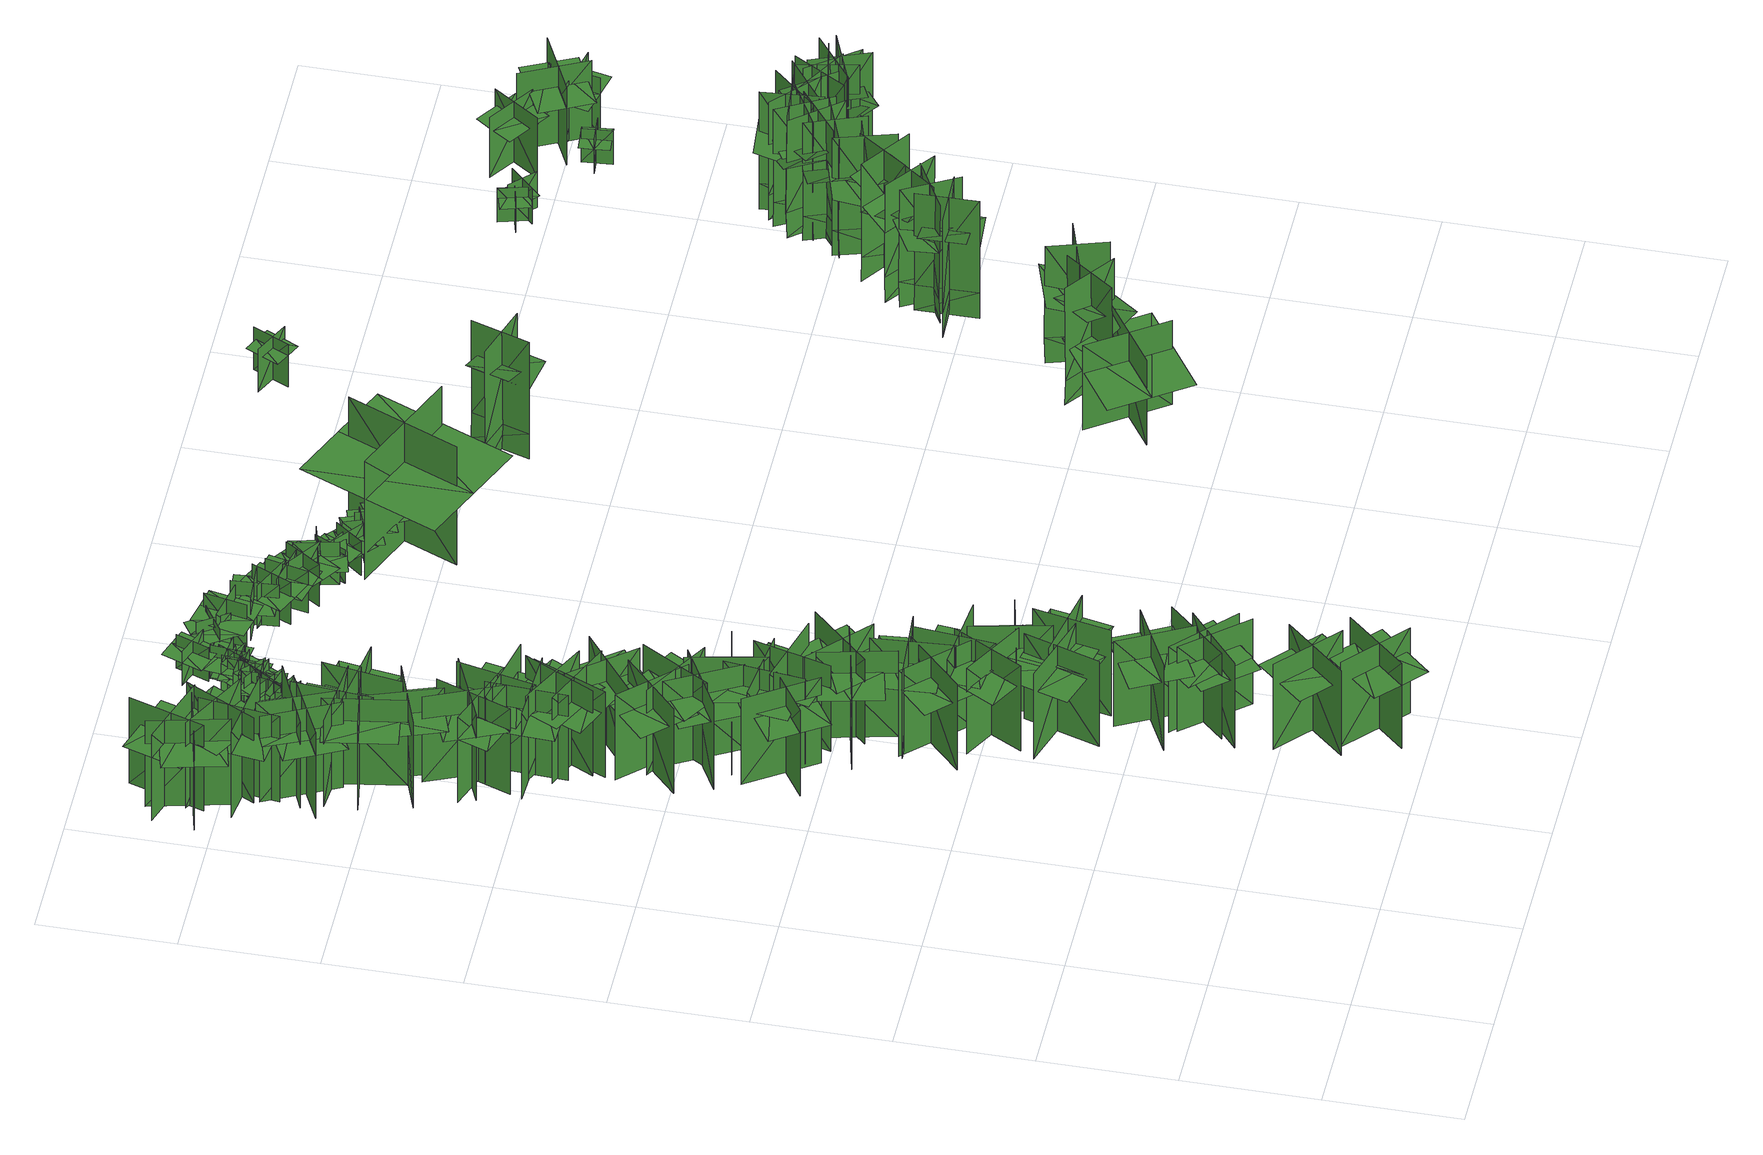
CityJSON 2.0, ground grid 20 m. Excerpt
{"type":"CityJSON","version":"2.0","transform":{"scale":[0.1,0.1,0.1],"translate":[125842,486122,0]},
"CityObjects":{
"tree1":{"type":"SolitaryVegetationObject","geometry":[{"type":"MultiSurface","lod":"1","boundaries":[[[0,1,2]],[[0,2,3]],[[4,5,6]],[[4,6,7]],[[8,9,10]],[[8,10,11]],[[8,12,13]],[[8,13,9]]]}]},
"tree2":{"type":"SolitaryVegetationObject","geometry":[{"type":"MultiSurface","lod":"1","boundaries":[[[14,15,16]],[[14,16,17]],[[18,19,20]],[[18,20,21]],[[22,23,24]],[[22,24,25]],[[22,26,27]],[[22,27,23]]]}]},
"tree3":{"type":"SolitaryVegetationObject","geometry":[{"type":"MultiSurface","lod":"1","boundaries":[[[28,29,30]],[[28,30,31]],[[32,33,34]],[[32,34,35]],[[36,37,38]],[[36,38,39]],[[36,40,41]],[[36,41,37]]]}]},
"tree4":{"type":"SolitaryVegetationObject","geometry":[{"type":"MultiSurface","lod":"1","boundaries":[[[42,43,44]],[[42,44,45]],[[46,47,48]],[[46,48,49]],[[50,51,52]],[[50,52,53]],[[50,54,55]],[[50,55,51]]]}]},
"tree5":{"type":"SolitaryVegetationObject","geometry":[{"type":"MultiSurface","lod":"1","boundaries":[[[56,57,58]],[[56,58,59]],[[60,61,62]],[[60,62,63]],[[64,65,66]],[[64,66,67]],[[64,68,69]],[[64,69,65]]]}]},
"tree6":{"type":"SolitaryVegetationObject","geometry":[{"type":"MultiSurface","lod":"1","boundaries":[[[70,71,72]],[[70,72,73]],[[74,75,76]],[[74,76,77]],[[78,79,80]],[[78,80,81]],[[78,82,83]],[[78,83,79]]]}]},
"tree7":{"type":"SolitaryVegetationObject","geometry":[{"type":"MultiSurface","lod":"1","boundaries":[[[84,85,86]],[[84,86,87]],[[88,89,90]],[[88,90,91]],[[92,93,94]],[[92,94,95]],[[92,96,97]],[[92,97,93]]]}]},
"tree8":{"type":"SolitaryVegetationObject","geometry":[{"type":"MultiSurface","lod":"1","boundaries":[[[98,99,100]],[[98,100,101]],[[102,103,104]],[[102,104,105]],[[106,107,108]],[[106,108,109]],[[106,110,111]],[[106,111,107]]]}]},
"tree9":{"type":"SolitaryVegetationObject","geometry":[{"type":"MultiSurface","lod":"1","boundaries":[[[112,113,114]],[[112,114,115]],[[116,117,118]],[[116,118,119]],[[120,121,122]],[[120,122,123]],[[120,124,125]],[[120,125,121]]]}]},
"tree10":{"type":"SolitaryVegetationObject","geometry":[{"type":"MultiSurface","lod":"1","boundaries":[[[126,127,128]],[[126,128,129]],[[130,131,132]],[[130,132,133]],[[134,135,136]],[[134,136,137]],[[134,138,139]],[[134,139,135]]]}]},
"tree11":{"type":"SolitaryVegetationObject","geometry":[{"type":"MultiSurface","lod":"1","boundaries":[[[140,141,142]],[[140,142,143]],[[144,145,146]],[[144,146,147]],[[148,149,150]],[[148,150,151]],[[148,152,153]],[[148,153,149]]]}]},
"tree12":{"type":"SolitaryVegetationObject","geometry":[{"type":"MultiSurface","lod":"1","boundaries":[[[154,155,156]],[[154,156,157]],[[158,159,160]],[[158,160,161]],[[162,163,164]],[[162,164,165]],[[162,166,167]],[[162,167,163]]]}]},
"tree13":{"type":"SolitaryVegetationObject","geometry":[{"type":"MultiSurface","lod":"1","boundaries":[[[168,169,170]],[[168,170,171]],[[172,173,174]],[[172,174,175]],[[176,177,178]],[[176,178,179]],[[176,180,181]],[[176,181,177]]]}]},
"tree14":{"type":"SolitaryVegetationObject","geometry":[{"type":"MultiSurface","lod":"1","boundaries":[[[182,183,184]],[[182,184,185]],[[186,187,188]],[[186,188,189]],[[190,191,192]],[[190,192,193]],[[190,194,195]],[[190,195,191]]]}]},
"tree15":{"type":"SolitaryVegetationObject","geometry":[{"type":"MultiSurface","lod":"1","boundaries":[[[196,197,198]],[[196,198,199]],[[200,201,202]],[[200,202,203]],[[204,205,206]],[[204,206,207]],[[204,208,209]],[[204,209,205]]]}]},
"tree16":{"type":"SolitaryVegetationObject","geometry":[{"type":"MultiSurface","lod":"1","boundaries":[[[210,211,212]],[[210,212,213]],[[214,215,216]],[[214,216,217]],[[218,219,220]],[[218,220,221]],[[218,222,223]],[[218,223,219]]]}]},
"tree17":{"type":"SolitaryVegetationObject","geometry":[{"type":"MultiSurface","lod":"1","boundaries":[[[224,225,226]],[[224,226,227]],[[228,229,230]],[[228,230,231]],[[232,233,234]],[[232,234,235]],[[232,236,237]],[[232,237,233]]]}]},
"tree18":{"type":"SolitaryVegetationObject","geometry":[{"type":"MultiSurface","lod":"1","boundaries":[[[238,239,240]],[[238,240,241]],[[242,243,244]],[[242,244,245]],[[246,247,248]],[[246,248,249]],[[246,250,251]],[[246,251,247]]]}]},
"tree19":{"type":"SolitaryVegetationObject","geometry":[{"type":"MultiSurface","lod":"1","boundaries":[[[252,253,254]],[[252,254,255]],[[256,257,258]],[[256,258,259]],[[260,261,262]],[[260,262,263]],[[260,264,265]],[[260,265,261]]]}]},
"tree20":{"type":"SolitaryVegetationObject","geometry":[{"type":"MultiSurface","lod":"1","boundaries":[[[266,267,268]],[[266,268,269]],[[270,271,272]],[[270,272,273]],[[274,275,276]],[[274,276,277]],[[274,278,279]],[[274,279,275]]]}]},
"tree21":{"type":"SolitaryVegetationObject","geometry":[{"type":"MultiSurface","lod":"1","boundaries":[[[280,281,282]],[[280,282,283]],[[284,285,286]],[[284,286,287]],[[288,289,290]],[[288,290,291]],[[288,292,293]],[[288,293,289]]]}]},
"tree22":{"type":"SolitaryVegetationObject","geometry":[{"type":"MultiSurface","lod":"1","boundaries":[[[294,295,296]],[[294,296,297]],[[298,299,300]],[[298,300,301]],[[302,303,304]],[[302,304,305]],[[302,306,307]],[[302,307,303]]]}]},
"tree23":{"type":"SolitaryVegetationObject","geometry":[{"type":"MultiSurface","lod":"1","boundaries":[[[308,309,310]],[[308,310,311]],[[312,313,314]],[[312,314,315]],[[316,317,318]],[[316,318,319]],[[316,320,321]],[[316,321,317]]]}]},
"tree24":{"type":"SolitaryVegetationObject","geometry":[{"type":"MultiSurface","lod":"1","boundaries":[[[322,323,324]],[[322,324,325]],[[326,327,328]],[[326,328,329]],[[330,331,332]],[[330,332,333]],[[330,334,335]],[[330,335,331]]]}]},
"tree25":{"type":"SolitaryVegetationObject","geometry":[{"type":"MultiSurface","lod":"1","boundaries":[[[336,337,338]],[[336,338,339]],[[340,341,342]],[[340,342,343]],[[344,345,346]],[[344,346,347]],[[344,348,349]],[[344,349,345]]]}]},
"tree26":{"type":"SolitaryVegetationObject","geometry":[{"type":"MultiSurface","lod":"1","boundaries":[[[350,351,352]],[[350,352,353]],[[354,355,356]],[[354,356,357]],[[358,359,360]],[[358,360,361]],[[358,362,363]],[[358,363,359]]]}]},
"tree27":{"type":"SolitaryVegetationObject","geometry":[{"type":"MultiSurface","lod":"1","boundaries":[[[364,365,366]],[[364,366,367]],[[368,369,370]],[[368,370,371]],[[372,373,374]],[[372,374,375]],[[372,376,377]],[[372,377,373]]]}]},
"tree28":{"type":"SolitaryVegetationObject","geometry":[{"type":"MultiSurface","lod":"1","boundaries":[[[378,379,380]],[[378,380,381]],[[382,383,384]],[[382,384,385]],[[386,387,388]],[[386,388,389]],[[386,390,391]],[[386,391,387]]]}]},
"tree29":{"type":"SolitaryVegetationObject","geometry":[{"type":"MultiSurface","lod":"1","boundaries":[[[392,393,394]],[[392,394,395]],[[396,397,398]],[[396,398,399]],[[400,401,402]],[[400,402,403]],[[400,404,405]],[[400,405,401]]]}]},
"tree30":{"type":"SolitaryVegetationObject","geometry":[{"type":"MultiSurface","lod":"1","boundaries":[[[406,407,408]],[[406,408,409]],[[410,411,412]],[[410,412,413]],[[414,415,416]],[[414,416,417]],[[414,418,419]],[[414,419,415]]]}]},
"tree31":{"type":"SolitaryVegetationObject","geometry":[{"type":"MultiSurface","lod":"1","boundaries":[[[420,421,422]],[[420,422,423]],[[424,425,426]],[[424,426,427]],[[428,429,430]],[[428,430,431]],[[428,432,433]],[[428,433,429]]]}]},
"tree32":{"type":"SolitaryVegetationObject","geometry":[{"type":"MultiSurface","lod":"1","boundaries":[[[434,435,436]],[[434,436,437]],[[438,439,440]],[[438,440,441]],[[442,443,444]],[[442,444,445]],[[442,446,447]],[[442,447,443]]]}]},
"tree33":{"type":"SolitaryVegetationObject","geometry":[{"type":"MultiSurface","lod":"1","boundaries":[[[448,449,450]],[[448,450,451]],[[452,453,454]],[[452,454,455]],[[456,457,458]],[[456,458,459]],[[456,460,461]],[[456,461,457]]]}]},
"tree34":{"type":"SolitaryVegetationObject","geometry":[{"type":"MultiSurface","lod":"1","boundaries":[[[462,463,464]],[[462,464,465]],[[466,467,468]],[[466,468,469]],[[470,471,472]],[[470,472,473]],[[470,474,475]],[[470,475,471]]]}]},
"tree35":{"type":"SolitaryVegetationObject","geometry":[{"type":"MultiSurface","lod":"1","boundaries":[[[476,477,478]],[[476,478,479]],[[480,481,482]],[[480,482,483]],[[484,485,486]],[[484,486,487]],[[484,488,489]],[[484,489,485]]]}]},
"tree36":{"type":"SolitaryVegetationObject","geometry":[{"type":"MultiSurface","lod":"1","boundaries":[[[490,491,492]],[[490,492,493]],[[494,495,496]],[[494,496,497]],[[498,499,500]],[[498,500,501]],[[498,502,503]],[[498,503,499]]]}]},
"tree37":{"type":"SolitaryVegetationObject","geometry":[{"type":"MultiSurface","lod":"1","boundaries":[[[504,505,506]],[[504,506,507]],[[508,509,510]],[[508,510,511]],[[512,513,514]],[[512,514,515]],[[512,516,517]],[[512,517,513]]]}]},
"tree38":{"type":"SolitaryVegetationObject","geometry":[{"type":"MultiSurface","lod":"1","boundaries":[[[518,519,520]],[[518,520,521]],[[522,523,524]],[[522,524,525]],[[526,527,528]],[[526,528,529]],[[526,530,531]],[[526,531,527]]]}]},
"tree39":{"type":"SolitaryVegetationObject","geometry":[{"type":"MultiSurface","lod":"1","boundaries":[[[532,533,534]],[[532,534,535]],[[536,537,538]],[[536,538,539]],[[540,541,542]],[[540,542,543]],[[540,543,544]],[[540,544,545]]]}]},
"tree40":{"type":"SolitaryVegetationObject","geometry":[{"type":"MultiSurface","lod":"1","boundaries":[[[546,547,548]],[[546,548,549]],[[550,551,552]],[[550,552,553]],[[554,555,556]],[[554,556,557]],[[554,557,558]],[[554,558,559]]]}]},
"tree41":{"type":"SolitaryVegetationObject","geometry":[{"type":"MultiSurface","lod":"1","boundaries":[[[560,561,562]],[[560,562,563]],[[564,565,566]],[[564,566,567]],[[568,569,570]],[[568,570,571]],[[568,571,572]],[[568,572,573]]]}]},
"tree42":{"type":"SolitaryVegetationObject","geometry":[{"type":"MultiSurface","lod":"1","boundaries":[[[574,575,576]],[[574,576,577]],[[578,579,580]],[[578,580,581]],[[582,583,584]],[[582,584,585]],[[582,585,586]],[[582,586,587]]]}]},
"tree43":{"type":"SolitaryVegetationObject","geometry":[{"type":"MultiSurface","lod":"1","boundaries":[[[588,589,590]],[[588,590,591]],[[592,593,594]],[[592,594,595]],[[596,597,598]],[[596,598,599]],[[596,599,600]],[[596,600,601]]]}]},
"tree44":{"type":"SolitaryVegetationObject","geometry":[{"type":"MultiSurface","lod":"1","boundaries":[[[602,603,604]],[[602,604,605]],[[606,607,608]],[[606,608,609]],[[610,611,612]],[[610,612,613]],[[610,613,614]],[[610,614,615]]]}]},
"tree45":{"type":"SolitaryVegetationObject","geometry":[{"type":"MultiSurface","lod":"1","boundaries":[[[616,617,618]],[[616,618,619]],[[620,621,622]],[[620,622,623]],[[624,625,626]],[[624,626,627]],[[624,627,628]],[[624,628,629]]]}]},
"tree46":{"type":"SolitaryVegetationObject","geometry":[{"type":"MultiSurface","lod":"1","boundaries":[[[630,631,632]],[[630,632,633]],[[634,635,636]],[[634,636,637]],[[638,639,640]],[[638,640,641]],[[638,641,642]],[[638,642,643]]]}]},
"tree47":{"type":"SolitaryVegetationObject","geometry":[{"type":"MultiSurface","lod":"1","boundaries":[[[644,645,646]],[[644,646,647]],[[648,649,650]],[[648,650,651]],[[652,653,654]],[[652,654,655]],[[652,655,656]],[[652,656,657]]]}]},
"tree48":{"type":"SolitaryVegetationObject","geometry":[{"type":"MultiSurface","lod":"1","boundaries":[[[658,659,660]],[[658,660,661]],[[662,663,664]],[[662,664,665]],[[666,667,668]],[[666,668,669]],[[666,669,670]],[[666,670,671]]]}]},
"tree49":{"type":"SolitaryVegetationObject","geometry":[{"type":"MultiSurface","lod":"1","boundaries":[[[672,673,674]],[[672,674,675]],[[676,677,678]],[[676,678,679]],[[680,681,682]],[[680,682,683]],[[680,683,684]],[[680,684,685]]]}]},
"tree50":{"type":"SolitaryVegetationObject","geometry":[{"type":"MultiSurface","lod":"1","boundaries":[[[686,687,688]],[[686,688,689]],[[690,691,692]],[[690,692,693]],[[694,695,696]],[[694,696,697]],[[694,697,698]],[[694,698,699]]]}]},
"tree51":{"type":"SolitaryVegetationObject","geometry":[{"type":"MultiSurface","lod":"1","boundaries":[[[700,701,702]],[[700,702,703]],[[704,705,706]],[[704,706,707]],[[708,709,710]],[[708,710,711]],[[708,711,712]],[[708,712,713]]]}]},
"tree52":{"type":"SolitaryVegetationObject","geometry":[{"type":"MultiSurface","lod":"1","boundaries":[[[714,715,716]],[[714,716,717]],[[718,719,720]],[[718,720,721]],[[722,723,724]],[[722,724,725]],[[722,725,726]],[[722,726,727]]]}]},
"tree53":{"type":"SolitaryVegetationObject","geometry":[{"type":"MultiSurface","lod":"1","boundaries":[[[728,729,730]],[[728,730,731]],[[732,733,734]],[[732,734,735]],[[736,737,738]],[[736,738,739]],[[736,739,740]],[[736,740,741]]]}]},
"tree54":{"type":"SolitaryVegetationObject","geometry":[{"type":"MultiSurface","lod":"1","boundaries":[[[742,743,744]],[[742,744,745]],[[746,747,748]],[[746,748,749]],[[750,751,752]],[[750,752,753]],[[750,753,754]],[[750,754,755]]]}]},
"tree55":{"type":"SolitaryVegetationObject","geometry":[{"type":"MultiSurface","lod":"1","boundaries":[[[756,757,758]],[[756,758,759]],[[760,761,762]],[[760,762,763]],[[764,765,766]],[[764,766,767]],[[764,767,768]],[[764,768,769]]]}]},
"tree56":{"type":"SolitaryVegetationObject","geometry":[{"type":"MultiSurface","lod":"1","boundaries":[[[770,771,772]],[[770,772,773]],[[774,775,776]],[[774,776,777]],[[778,779,780]],[[778,780,781]],[[778,781,782]],[[778,782,783]]]}]},
"tree57":{"type":"SolitaryVegetationObject","geometry":[{"type":"MultiSurface","lod":"1","boundaries":[[[784,785,786]],[[784,786,787]],[[788,789,790]],[[788,790,791]],[[792,793,794]],[[792,794,795]],[[792,795,796]],[[792,796,797]]]}]},
"tree58":{"type":"SolitaryVegetationObject","geometry":[{"type":"MultiSurface","lod":"1","boundaries":[[[798,799,800]],[[798,800,801]],[[802,803,804]],[[802,804,805]],[[806,807,808]],[[806,808,809]],[[806,809,810]],[[806,810,811]]]}]},
"tree59":{"type":"SolitaryVegetationObject","geometry":[{"type":"MultiSurface","lod":"1","boundaries":[[[812,813,814]],[[812,814,815]],[[816,817,818]],[[816,818,819]],[[820,821,822]],[[820,822,823]],[[820,823,824]],[[820,824,825]]]}]},
"tree60":{"type":"SolitaryVegetationObject","geometry":[{"type":"MultiSurface","lod":"1","boundaries":[[[826,827,828]],[[826,828,829]],[[830,831,832]],[[830,832,833]],[[834,835,836]],[[834,836,837]],[[834,837,838]],[[834,838,839]]]}]},
"tree61":{"type":"SolitaryVegetationObject","geometry":[{"type":"MultiSurface","lod":"1","boundaries":[[[840,841,842]],[[840,842,843]],[[844,845,846]],[[844,846,847]],[[848,849,850]],[[848,850,851]],[[848,851,852]],[[848,852,853]]]}]},
"tree62":{"type":"SolitaryVegetationObject","geometry":[{"type":"MultiSurface","lod":"1","boundaries":[[[854,855,856]],[[854,856,857]],[[858,859,860]],[[858,860,861]],[[862,863,864]],[[862,864,865]],[[862,865,866]],[[862,866,867]]]}]},
"tree63":{"type":"SolitaryVegetationObject","geometry":[{"type":"MultiSurface","lod":"1","boundaries":[[[868,869,870]],[[868,870,871]],[[872,873,874]],[[872,874,875]],[[876,877,878]],[[876,878,879]],[[876,879,880]],[[876,880,881]]]}]},
"tree64":{"type":"SolitaryVegetationObject","geometry":[{"type":"MultiSurface","lod":"1","boundaries":[[[882,883,884]],[[882,884,885]],[[886,887,888]],[[886,888,889]],[[890,891,892]],[[890,892,893]],[[890,893,894]],[[890,894,895]]]}]},
"tree65":{"type":"SolitaryVegetationObject","geometry":[{"type":"MultiSurface","lod":"1","boundaries":[[[896,897,898]],[[896,898,899]],[[900,901,902]],[[900,902,903]],[[904,905,906]],[[904,906,907]],[[904,907,908]],[[904,908,909]]]}]},
"tree66":{"type":"SolitaryVegetationObject","geometry":[{"type":"MultiSurface","lod":"1","boundaries":[[[910,911,912]],[[910,912,913]],[[914,915,916]],[[914,916,917]],[[918,919,920]],[[918,920,921]],[[918,921,922]],[[918,922,923]]]}]},
"tree67":{"type":"SolitaryVegetationObject","geometry":[{"type":"MultiSurface","lod":"1","boundaries":[[[924,925,926]],[[924,926,927]],[[928,929,930]],[[928,930,931]],[[932,933,934]],[[932,934,935]],[[932,935,936]],[[932,936,937]]]}]},
"tree68":{"type":"SolitaryVegetationObject","geometry":[{"type":"MultiSurface","lod":"1","boundaries":[[[938,939,940]],[[938,940,941]],[[942,943,944]],[[942,944,945]],[[946,947,948]],[[946,948,949]],[[946,949,950]],[[946,950,951]]]}]},
"tree69":{"type":"SolitaryVegetationObject","geometry":[{"type":"MultiSurface","lod":"1","boundaries":[[[952,953,954]],[[952,954,955]],[[956,957,958]],[[956,958,959]],[[960,961,962]],[[960,962,963]],[[960,963,964]],[[960,964,965]]]}]},
"tree70":{"type":"SolitaryVegetationObject","geometry":[{"type":"MultiSurface","lod":"1","boundaries":[[[966,967,968]],[[966,968,969]],[[970,971,972]],[[970,972,973]],[[974,975,976]],[[974,976,977]],[[974,977,978]],[[974,978,979]]]}]},
"tree71":{"type":"SolitaryVegetationObject","geometry":[{"type":"MultiSurface","lod":"1","boundaries":[[[980,981,982]],[[980,982,983]],[[984,985,986]],[[984,986,987]],[[988,989,985]],[[988,985,984]],[[990,991,981]],[[990,981,980]],[[992,993,994]],[[992,994,995]],[[996,997,998]],[[996,998,999]]]}]},
"tree72":{"type":"SolitaryVegetationObject","geometry":[{"type":"MultiSurface","lod":"1","boundaries":[[[1000,1001,1002]],[[1000,1002,1003]],[[1004,1005,1006]],[[1004,1006,1007]],[[1008,1009,1005]],[[1008,1005,1004]],[[1010,1011,1001]],[[1010,1001,1000]],[[1012,1013,1014]],[[1012,1014,1015]],[[1016,1017,1018]],[[1016,1018,1019]]]}]},
"tree73":{"type":"SolitaryVegetationObject","geometry":[{"type":"MultiSurface","lod":"1","boundaries":[[[1020,1021,1022]],[[1020,1022,1023]],[[1024,1025,1026]],[[1024,1026,1027]],[[1028,1029,1025]],[[1028,1025,1024]],[[1030,1031,1021]],[[1030,1021,1020]],[[1032,1033,1034]],[[1032,1034,1035]],[[1036,1037,1038]],[[1036,1038,1039]]]}]},
"tree74":{"type":"SolitaryVegetationObject","geometry":[{"type":"MultiSurface","lod":"1","boundaries":[[[1040,1041,1042]],[[1040,1042,1043]],[[1044,1045,1046]],[[1044,1046,1047]],[[1048,1049,1050]],[[1048,1050,1051]],[[1048,1052,1053]],[[1048,1053,1049]]]}]},
"tree75":{"type":"SolitaryVegetationObject","geometry":[{"type":"MultiSurface","lod":"1","boundaries":[[[1054,1055,1056]],[[1054,1056,1057]],[[1058,1059,1060]],[[1058,1060,1061]],[[1062,1063,1059]],[[1062,1059,1058]],[[1064,1065,1055]],[[1064,1055,1054]],[[1066,1067,1068]],[[1066,1068,1069]],[[1070,1071,1072]],[[1070,1072,1073]]]}]},
"tree76":{"type":"SolitaryVegetationObject","geometry":[{"type":"MultiSurface","lod":"1","boundaries":[[[1074,1075,1076]],[[1074,1076,1077]],[[1078,1079,1080]],[[1078,1080,1081]],[[1082,1083,1079]],[[1082,1079,1078]],[[1084,1085,1075]],[[1084,1075,1074]],[[1086,1087,1088]],[[1086,1088,1089]],[[1090,1091,1092]],[[1090,1092,1093]]]}]},
"tree77":{"type":"SolitaryVegetationObject","geometry":[{"type":"MultiSurface","lod":"1","boundaries":[[[1094,1095,1096]],[[1094,1096,1097]],[[1098,1099,1100]],[[1098,1100,1101]],[[1102,1103,1099]],[[1102,1099,1098]],[[1104,1105,1095]],[[1104,1095,1094]],[[1106,1107,1108]],[[1106,1108,1109]],[[1110,1111,1112]],[[1110,1112,1113]]]}]},
"tree78":{"type":"SolitaryVegetationObject","geometry":[{"type":"MultiSurface","lod":"1","boundaries":[[[1114,1115,1116]],[[1114,1116,1117]],[[1118,1119,1120]],[[1118,1120,1121]],[[1122,1123,1119]],[[1122,1119,1118]],[[1124,1125,1115]],[[1124,1115,1114]],[[1126,1127,1128]],[[1126,1128,1129]],[[1130,1131,1132]],[[1130,1132,1133]]]}]},
"tree79":{"type":"SolitaryVegetationObject","geometry":[{"type":"MultiSurface","lod":"1","boundaries":[[[1134,1135,1136]],[[1134,1136,1137]],[[1138,1139,1140]],[[1138,1140,1141]],[[1142,1143,1139]],[[1142,1139,1138]],[[1144,1145,1135]],[[1144,1135,1134]],[[1146,1147,1148]],[[1146,1148,1149]],[[1150,1151,1152]],[[1150,1152,1153]]]}]},
"tree80":{"type":"SolitaryVegetationObject","geometry":[{"type":"MultiSurface","lod":"1","boundaries":[[[1154,1155,1156]],[[1154,1156,1157]],[[1158,1159,1160]],[[1158,1160,1161]],[[1162,1163,1159]],[[1162,1159,1158]],[[1164,1165,1155]],[[1164,1155,1154]],[[1166,1167,1168]],[[1166,1168,1169]],[[1170,1171,1172]],[[1170,1172,1173]]]}]},
"tree81":{"type":"SolitaryVegetationObject","geometry":[{"type":"MultiSurface","lod":"1","boundaries":[[[1174,1175,1176]],[[1174,1176,1177]],[[1178,1179,1180]],[[1178,1180,1181]],[[1182,1183,1179]],[[1182,1179,1178]],[[1184,1185,1175]],[[1184,1175,1174]],[[1186,1187,1188]],[[1186,1188,1189]],[[1190,1191,1192]],[[1190,1192,1193]]]}]},
"tree82":{"type":"SolitaryVegetationObject","geometry":[{"type":"MultiSurface","lod":"1","boundaries":[[[1194,1195,1196]],[[1194,1196,1197]],[[1198,1199,1200]],[[1198,1200,1201]],[[1202,1203,1199]],[[1202,1199,1198]],[[1204,1205,1195]],[[1204,1195,1194]],[[1206,1207,1208]],[[1206,1208,1209]],[[1210,1211,1212]],[[1210,1212,1213]]]}]},
"tree83":{"type":"SolitaryVegetationObject","geometry":[{"type":"MultiSurface","lod":"1","boundaries":[[[1214,1215,1216]],[[1214,1216,1217]],[[1218,1219,1220]],[[1218,1220,1221]],[[1222,1223,1224]],[[1222,1224,1225]],[[1222,1225,1226]],[[1222,1226,1227]]]}]},
"tree84":{"type":"SolitaryVegetationObject","geometry":[{"type":"MultiSurface","lod":"1","boundaries":[[[1228,1229,1230]],[[1228,1230,1231]],[[1232,1233,1234]],[[1232,1234,1235]],[[1236,1237,1233]],[[1236,1233,1232]],[[1238,1239,1229]],[[1238,1229,1228]],[[1240,1241,1242]],[[1240,1242,1243]],[[1244,1245,1246]],[[1244,1246,1247]]]}]},
"tree85":{"type":"SolitaryVegetationObject","geometry":[{"type":"MultiSurface","lod":"1","boundaries":[[[1248,1249,1250]],[[1248,1250,1251]],[[1252,1253,1254]],[[1252,1254,1255]],[[1256,1257,1258]],[[1256,1258,1259]],[[1256,1259,1260]],[[1256,1260,1261]]]}]},
"tree86":{"type":"SolitaryVegetationObject","geometry":[{"type":"MultiSurface","lod":"1","boundaries":[[[1262,1263,1264]],[[1262,1264,1265]],[[1266,1267,1268]],[[1266,1268,1269]],[[1270,1271,1267]],[[1270,1267,1266]],[[1272,1273,1263]],[[1272,1263,1262]],[[1274,1275,1276]],[[1274,1276,1277]],[[1278,1279,1280]],[[1278,1280,1281]]]}]},
"tree87":{"type":"SolitaryVegetationObject","geometry":[{"type":"MultiSurface","lod":"1","boundaries":[[[1282,1283,1284]],[[1282,1284,1285]],[[1286,1287,1288]],[[1286,1288,1289]],[[1290,1291,1287]],[[1290,1287,1286]],[[1292,1293,1283]],[[1292,1283,1282]],[[1294,1295,1296]],[[1294,1296,1297]],[[1298,1299,1300]],[[1298,1300,1301]]]}]},
"tree88":{"type":"SolitaryVegetationObject","geometry":[{"type":"MultiSurface","lod":"1","boundaries":[[[1302,1303,1304]],[[1302,1304,1305]],[[1306,1307,1308]],[[1306,1308,1309]],[[1310,1311,1307]],[[1310,1307,1306]],[[1312,1313,1303]],[[1312,1303,1302]],[[1314,1315,1316]],[[1314,1316,1317]],[[1318,1319,1320]],[[1318,1320,1321]]]}]},
"tree89":{"type":"SolitaryVegetationObject","geometry":[{"type":"MultiSurface","lod":"1","boundaries":[[[1322,1323,1324]],[[1322,1324,1325]],[[1326,1327,1328]],[[1326,1328,1329]],[[1330,1331,1327]],[[1330,1327,1326]],[[1332,1333,1323]],[[1332,1323,1322]],[[1334,1335,1336]],[[1334,1336,1337]],[[1338,1339,1340]],[[1338,1340,1341]]]}]},
"tree90":{"type":"SolitaryVegetationObject","geometry":[{"type":"MultiSurface","lod":"1","boundaries":[[[1342,1343,1344]],[[1342,1344,1345]],[[1346,1347,1348]],[[1346,1348,1349]],[[1350,1351,1347]],[[1350,1347,1346]],[[1352,1353,1343]],[[1352,1343,1342]],[[1354,1355,1356]],[[1354,1356,1357]],[[1358,1359,1360]],[[1358,1360,1361]]]}]},
"tree91":{"type":"SolitaryVegetationObject","geometry":[{"type":"MultiSurface","lod":"1","boundaries":[[[1362,1363,1364]],[[1362,1364,1365]],[[1366,1367,1368]],[[1366,1368,1369]],[[1370,1371,1367]],[[1370,1367,1366]],[[1372,1373,1363]],[[1372,1363,1362]],[[1374,1375,1376]],[[1374,1376,1377]],[[1378,1379,1380]],[[1378,1380,1381]]]}]},
"tree92":{"type":"SolitaryVegetationObject","geometry":[{"type":"MultiSurface","lod":"1","boundaries":[[[1382,1383,1384]],[[1382,1384,1385]],[[1386,1387,1388]],[[1386,1388,1389]],[[1390,1391,1392]],[[1390,1392,1393]],[[1390,1393,1394]],[[1390,1394,1395]]]}]},
"tree93":{"type":"SolitaryVegetationObject","geometry":[{"type":"MultiSurface","lod":"1","boundaries":[[[1396,1397,1398]],[[1396,1398,1399]],[[1400,1401,1402]],[[1400,1402,1403]],[[1404,1405,1406]],[[1404,1406,1407]],[[1404,1408,1409]],[[1404,1409,1405]]]}]},
"tree94":{"type":"SolitaryVegetationObject","geometry":[{"type":"MultiSurface","lod":"1","boundaries":[[[1410,1411,1412]],[[1410,1412,1413]],[[1414,1415,1416]],[[1414,1416,1417]],[[1418,1419,1420]],[[1418,1420,1421]],[[1418,1422,1423]],[[1418,1423,1419]]]}]},
"tree95":{"type":"SolitaryVegetationObject","geometry":[{"type":"MultiSurface","lod":"1","boundaries":[[[1424,1425,1426]],[[1424,1426,1427]],[[1428,1429,1430]],[[1428,1430,1431]],[[1432,1433,1434]],[[1432,1434,1435]],[[1432,1435,1436]],[[1432,1436,1437]]]}]}
},
"vertices":[
[130,1649,18],[16,1621,18],[16,1621,175],[130,1649,175],[50,1697,18],[78,1582,18],[78,1582,175],[50,1697,175],[121,1646,134],[16,1621,134],[27,1576,134],[132,1601,134],[110,1692,134],[5,1666,134],
[359,889,9],[261,824,9],[261,824,166],[359,889,166],[268,908,9],[333,809,9],[333,809,166],[268,908,166],[351,883,125],[261,824,125],[286,785,125],[377,844,125],[325,923,125],[235,863,125],
[179,1515,18],[73,1463,18],[73,1463,175],[179,1515,175],[91,1545,18],[143,1439,18],[143,1439,175],[91,1545,175],[170,1511,134],[73,1463,134],[94,1421,134],[191,1469,134],[149,1553,134],[53,1505,134],
[257,1238,16],[146,1279,16],[146,1279,173],[257,1238,173],[217,1323,16],[177,1212,16],[177,1212,173],[217,1323,173],[248,1242,132],[146,1279,132],[130,1235,132],[232,1198,132],[264,1286,132],[162,1323,132],
[136,1645,18],[24,1682,18],[24,1682,175],[136,1645,175],[93,1728,18],[57,1616,18],[57,1616,175],[93,1728,175],[127,1648,134],[24,1682,134],[9,1638,134],[112,1604,134],[141,1693,134],[38,1726,134],
[222,993,17],[308,1074,17],[308,1074,173],[222,993,173],[315,991,17],[234,1077,17],[234,1077,173],[315,991,173],[229,1000,133],[308,1074,133],[276,1108,133],[197,1034,133],[261,966,133],[340,1040,133],
[169,1561,18],[52,1577,18],[52,1577,175],[169,1561,175],[112,1635,18],[96,1518,18],[96,1518,175],[112,1635,175],[159,1562,134],[52,1577,134],[46,1530,134],[153,1516,134],[165,1609,134],[58,1623,134],
[164,1353,18],[145,1470,18],[145,1470,175],[164,1353,175],[218,1429,18],[101,1410,18],[101,1410,175],[218,1429,175],[162,1363,135],[145,1470,135],[99,1462,135],[116,1356,135],[208,1370,135],[191,1477,135],
[605,125,5],[526,37,5],[526,37,161],[605,125,161],[512,119,5],[600,40,5],[600,40,161],[512,119,161],[599,117,121],[526,37,121],[561,6,121],[633,86,121],[564,149,121],[492,68,121],
[262,1302,18],[153,1255,18],[153,1255,175],[262,1302,175],[175,1335,18],[222,1227,18],[222,1227,175],[175,1335,175],[252,1298,134],[153,1255,134],[172,1212,134],[271,1255,134],[234,1340,134],[135,1297,134],
[489,209,5],[577,130,5],[577,130,161],[489,209,161],[495,115,5],[574,204,5],[574,204,161],[495,115,161],[497,202,121],[577,130,121],[608,165,121],[528,237,121],[466,167,121],[546,95,121],
[288,1190,17],[170,1195,17],[170,1195,173],[288,1190,173],[225,1258,17],[220,1140,17],[220,1140,173],[225,1258,173],[278,1191,133],[170,1195,133],[168,1148,133],[276,1144,133],[280,1237,133],[172,1242,133],
[241,941,17],[344,998,17],[344,998,173],[241,941,173],[331,916,17],[274,1019,17],[274,1019,173],[331,916,173],[250,946,133],[344,998,133],[322,1039,133],[227,987,133],[272,905,133],[367,958,133],
[159,1421,19],[199,1309,19],[199,1309,175],[159,1421,175],[120,1336,19],[231,1376,19],[231,1376,175],[120,1336,175],[163,1411,135],[199,1309,135],[243,1325,135],[207,1427,135],[119,1395,135],[155,1294,135],
[164,1448,19],[117,1556,19],[117,1556,176],[164,1448,176],[198,1535,19],[89,1488,19],[89,1488,176],[198,1535,176],[160,1457,135],[117,1556,135],[74,1538,135],[117,1439,135],[202,1476,135],[160,1575,135],
[169,1518,19],[159,1400,19],[159,1400,176],[169,1518,176],[98,1457,19],[216,1447,19],[216,1447,176],[98,1457,176],[168,1508,135],[159,1400,135],[206,1396,135],[215,1504,135],[122,1512,135],[113,1404,135],
[56,1641,20],[161,1586,20],[161,1586,176],[56,1641,176],[85,1552,20],[139,1657,20],[139,1657,176],[85,1552,176],[65,1636,136],[161,1586,136],[182,1628,136],[86,1678,136],[43,1595,136],[139,1545,136],
[351,623,14],[435,705,14],[435,705,171],[351,623,171],[444,622,14],[362,707,14],[362,707,171],[444,622,171],[358,630,130],[435,705,130],[403,739,130],[325,663,130],[390,596,130],[468,672,130],
[317,1113,18],[208,1160,18],[208,1160,175],[317,1113,175],[282,1200,18],[235,1091,18],[235,1091,175],[282,1200,175],[308,1117,134],[208,1160,134],[190,1117,134],[289,1075,134],[326,1160,134],[227,1203,134],
[319,829,16],[333,946,16],[333,946,172],[319,829,172],[392,887,16],[275,901,16],[275,901,172],[392,887,172],[320,839,132],[333,946,132],[287,952,132],[274,844,132],[367,833,132],[379,941,132],
[391,524,17],[504,488,17],[504,488,173],[391,524,173],[434,441,17],[470,553,17],[470,553,173],[434,441,173],[401,521,133],[504,488,133],[518,532,133],[415,565,133],[387,476,133],[489,443,133],
[487,559,16],[384,616,16],[384,616,173],[487,559,173],[461,649,16],[404,545,16],[404,545,173],[461,649,173],[478,564,132],[384,616,132],[361,575,132],[456,523,132],[501,605,132],[406,657,132],
[341,1060,19],[281,958,19],[281,958,175],[341,1060,175],[250,1036,19],[352,976,19],[352,976,175],[250,1036,175],[335,1051,135],[281,958,135],[321,934,135],[376,1028,135],[295,1075,135],[241,982,135],
[203,1196,19],[309,1143,19],[309,1143,176],[203,1196,176],[233,1108,19],[286,1213,19],[286,1213,176],[233,1108,176],[212,1192,135],[309,1143,135],[330,1185,135],[233,1234,135],[191,1150,135],[288,1102,135],
[319,764,18],[434,791,18],[434,791,175],[319,764,175],[398,715,18],[371,830,18],[371,830,175],[398,715,175],[328,766,135],[434,791,135],[423,836,135],[318,812,135],[339,721,135],[444,745,135],
[306,1224,19],[190,1250,19],[190,1250,176],[306,1224,176],[255,1303,19],[229,1187,19],[229,1187,176],[255,1303,176],[296,1226,135],[190,1250,135],[180,1205,135],[285,1181,135],[306,1272,135],[201,1296,135],
[325,1000,19],[349,885,19],[349,885,176],[325,1000,176],[274,922,19],[390,946,19],[390,946,176],[274,922,176],[327,991,135],[349,885,135],[395,894,135],[373,1000,135],[281,981,135],[303,875,135],
[445,353,16],[549,407,16],[549,407,173],[445,353,173],[534,325,16],[479,430,16],[479,430,173],[534,325,173],[454,357,132],[549,407,132],[528,449,132],[432,399,132],[475,316,132],[571,366,132],
[480,261,6],[570,338,6],[570,338,162],[480,261,162],[574,255,6],[497,345,6],[497,345,162],[574,255,162],[488,268,122],[570,338,122],[540,374,122],[458,303,122],[518,232,122],[601,303,122],
[354,700,19],[472,709,19],[472,709,175],[354,700,175],[425,640,19],[416,758,19],[416,758,175],[425,640,175],[364,701,135],[472,709,135],[468,756,135],[361,748,135],[367,655,135],[475,662,135],
[348,799,19],[378,913,19],[378,913,176],[348,799,176],[428,846,19],[314,877,19],[314,877,176],[428,846,176],[350,809,135],[378,913,135],[333,925,135],[305,821,135],[396,797,135],[423,901,135],
[579,275,7],[492,356,7],[492,356,164],[579,275,164],[574,368,7],[494,282,7],[494,282,164],[574,368,164],[571,282,123],[492,356,123],[460,321,123],[539,248,123],[603,316,123],[524,390,123],
[260,1156,18],[334,1063,18],[334,1063,174],[260,1156,174],[250,1063,18],[343,1136,18],[343,1136,174],[250,1063,174],[267,1148,134],[334,1063,134],[370,1092,134],[303,1177,134],[230,1119,134],[297,1034,134],
[144,1442,19],[261,1424,19],[261,1424,175],[144,1442,175],[200,1367,19],[218,1484,19],[218,1484,175],[200,1367,175],[154,1440,135],[261,1424,135],[268,1470,135],[161,1487,135],[147,1394,135],[254,1378,135],
[511,633,18],[393,645,18],[393,645,175],[511,633,175],[451,705,18],[440,587,18],[440,587,175],[451,705,175],[501,634,134],[393,645,134],[389,598,134],[497,588,134],[506,681,134],[398,691,134],
[451,842,21],[370,756,21],[370,756,177],[451,842,177],[357,839,21],[443,758,21],[443,758,177],[357,839,177],[444,835,137],[370,756,137],[404,724,137],[478,803,137],[410,867,137],[336,788,137],
[464,632,20],[490,517,20],[490,517,177],[464,632,177],[415,553,20],[530,579,20],[530,579,177],[415,553,177],[466,622,136],[490,517,136],[536,527,136],[512,633,136],[421,612,136],[445,507,136],
[440,513,22],[556,490,22],[556,490,179],[440,513,179],[493,436,22],[516,551,22],[516,551,179],[493,436,179],[450,511,138],[556,490,138],[565,536,138],[459,557,138],[441,465,138],[547,444,138],
[237,1469,16],[237,1469,78],[218,1519,78],[218,1519,16],[204,1484,16],[204,1484,78],[252,1503,78],[252,1503,16],[197,1481,58],[207,1456,58],[266,1480,58],[257,1505,58],[247,1530,58],[187,1506,58],
[251,1503,15],[251,1503,77],[198,1494,77],[198,1494,15],[230,1474,15],[230,1474,77],[221,1525,77],[221,1525,15],[231,1467,57],[257,1471,57],[246,1534,57],[220,1530,57],[194,1525,57],[204,1462,57],
[252,1523,14],[252,1523,76],[210,1490,76],[210,1490,14],[247,1487,14],[247,1487,76],[215,1527,76],[215,1527,14],[252,1481,56],[273,1498,56],[232,1548,56],[212,1531,56],[191,1514,56],[231,1464,56],
[213,1511,13],[213,1511,75],[265,1519,75],[265,1519,13],[235,1540,13],[235,1540,75],[242,1489,75],[242,1489,13],[234,1548,55],[207,1544,55],[216,1480,55],[243,1484,55],[269,1488,55],[260,1552,55],
[259,1545,12],[259,1545,74],[235,1498,74],[235,1498,12],[269,1511,12],[269,1511,74],[223,1534,74],[223,1534,12],[276,1507,54],[288,1531,54],[231,1560,54],[219,1536,54],[207,1512,54],[264,1483,54],
[229,1533,12],[229,1533,74],[282,1533,74],[282,1533,12],[255,1558,12],[255,1558,74],[255,1506,74],[255,1506,12],[255,1566,53],[228,1566,53],[228,1502,53],[255,1502,53],[281,1502,53],[282,1566,53],
[239,1554,11],[239,1554,73],[285,1527,73],[285,1527,11],[274,1562,11],[274,1562,73],[248,1518,73],[248,1518,11],[278,1569,53],[255,1583,53],[222,1527,53],[245,1514,53],[268,1500,53],[301,1555,53],
[245,1562,11],[245,1562,73],[294,1539,73],[294,1539,11],[280,1573,11],[280,1573,73],[258,1527,73],[258,1527,11],[283,1580,52],[259,1592,52],[232,1534,52],[256,1522,52],[280,1511,52],[307,1569,52],
[283,1588,10],[283,1588,72],[271,1537,72],[271,1537,10],[301,1557,10],[301,1557,72],[251,1570,72],[251,1570,10],[309,1555,52],[316,1581,52],[253,1597,52],[247,1571,52],[240,1545,52],[303,1529,52],
[263,1585,9],[263,1585,71],[309,1557,71],[309,1557,9],[298,1593,9],[298,1593,71],[272,1549,71],[272,1549,9],[302,1600,51],[279,1614,51],[246,1559,51],[269,1545,51],[292,1531,51],[325,1586,51],
[319,1586,9],[319,1586,71],[265,1583,71],[265,1583,9],[294,1559,9],[294,1559,71],[291,1611,71],[291,1611,9],[294,1551,51],[321,1553,51],[318,1617,51],[291,1615,51],[264,1614,51],[267,1550,51],
[288,1570,8],[288,1570,70],[315,1617,70],[315,1617,8],[279,1605,8],[279,1605,70],[324,1580,70],[324,1580,8],[272,1609,50],[259,1586,50],[315,1554,50],[328,1577,50],[341,1601,50],[286,1632,50],
[325,1585,8],[325,1585,70],[286,1622,70],[286,1622,8],[289,1585,8],[289,1585,70],[324,1622,70],[324,1622,8],[283,1579,50],[303,1561,50],[347,1608,50],[327,1626,50],[308,1644,50],[264,1597,50],
[338,1610,8],[338,1610,70],[285,1614,70],[285,1614,8],[311,1587,8],[311,1587,70],[314,1638,70],[314,1638,8],[310,1579,50],[337,1577,50],[341,1641,50],[315,1643,50],[288,1645,50],[283,1581,50],
[291,1622,8],[291,1622,70],[345,1618,70],[345,1618,8],[319,1645,8],[319,1645,70],[315,1594,70],[315,1594,8],[319,1653,50],[293,1655,50],[288,1591,50],[315,1589,50],[342,1587,50],[346,1651,50],
[349,1618,9],[349,1618,71],[301,1642,71],[301,1642,9],[315,1607,9],[315,1607,71],[338,1653,71],[338,1653,9],[311,1600,51],[335,1588,51],[364,1646,51],[340,1658,51],[316,1670,51],[287,1612,51],
[334,1664,10],[334,1664,72],[329,1611,72],[329,1611,10],[356,1636,10],[356,1636,72],[305,1641,72],[305,1641,10],[364,1635,52],[367,1662,52],[303,1668,52],[300,1642,52],[298,1615,52],[362,1609,52],
[305,1697,17],[305,1697,79],[355,1678,79],[355,1678,17],[338,1712,17],[338,1712,79],[320,1663,79],[320,1663,17],[341,1719,59],[316,1728,59],[293,1668,59],[318,1659,59],[343,1650,59],[366,1710,59],
[362,1656,15],[362,1656,77],[407,1685,77],[407,1685,15],[370,1691,15],[370,1691,77],[398,1648,77],[398,1648,15],[366,1698,57],[343,1683,57],[379,1629,57],[401,1644,57],[423,1659,57],[388,1712,57],
[441,1651,13],[441,1651,91],[376,1664,91],[376,1664,13],[403,1627,13],[403,1627,91],[416,1690,91],[416,1690,13],[401,1617,66],[434,1610,66],[450,1689,66],[418,1695,66],[385,1702,66],[368,1624,66],
[448,1659,14],[448,1659,91],[453,1592,91],[453,1592,14],[482,1629,14],[482,1629,91],[417,1624,91],[417,1624,14],[491,1630,66],[489,1663,66],[409,1656,66],[412,1623,66],[415,1590,66],[494,1597,66],
[442,1620,15],[442,1620,93],[504,1593,93],[504,1593,15],[485,1636,15],[485,1636,93],[459,1577,93],[459,1577,15],[489,1645,67],[458,1658,67],[426,1585,67],[457,1571,67],[488,1558,67],[519,1632,67],
[462,1597,15],[462,1597,92],[527,1583,92],[527,1583,15],[501,1621,15],[501,1621,92],[487,1558,92],[487,1558,15],[503,1630,67],[470,1638,67],[453,1560,67],[486,1552,67],[518,1545,67],[536,1623,67],
[495,1592,15],[495,1592,92],[551,1554,92],[551,1554,15],[540,1600,15],[540,1600,92],[504,1546,92],[504,1546,15],[545,1608,67],[518,1626,67],[473,1560,67],[501,1541,67],[529,1522,67],[573,1589,67],
[580,1566,13],[580,1566,91],[515,1550,91],[515,1550,13],[556,1528,13],[556,1528,91],[541,1591,91],[541,1591,13],[558,1518,65],[591,1526,65],[572,1604,65],[539,1596,65],[507,1588,65],[526,1510,65],
[594,1532,13],[594,1532,75],[546,1556,75],[546,1556,13],[559,1521,13],[559,1521,75],[582,1568,75],[582,1568,13],[556,1514,55],[580,1502,55],[608,1560,55],[584,1572,55],[560,1583,55],[532,1526,55],
[576,1540,13],[576,1540,75],[618,1507,75],[618,1507,13],[612,1544,13],[612,1544,75],[580,1503,75],[580,1503,13],[617,1550,54],[596,1567,54],[556,1516,54],[577,1500,54],[598,1483,54],[638,1533,54],
[634,1487,12],[634,1487,74],[615,1537,74],[615,1537,12],[601,1502,12],[601,1502,74],[650,1520,74],[650,1520,12],[594,1500,54],[603,1474,54],[663,1497,54],[654,1522,54],[645,1547,54],[585,1525,54],
[622,1492,12],[622,1492,74],[672,1510,74],[672,1510,12],[638,1524,12],[638,1524,74],[655,1475,74],[655,1475,12],[635,1532,54],[610,1523,54],[631,1462,54],[657,1471,54],[682,1480,54],[661,1540,54],
[750,1425,8],[750,1425,225],[578,1498,225],[578,1498,8],[632,1380,8],[632,1380,225],[703,1546,225],[703,1546,8],[621,1354,154],[707,1317,154],[795,1524,154],[709,1561,154],[623,1598,154],[535,1391,154],
[695,1497,11],[695,1497,73],[649,1471,73],[649,1471,11],[685,1462,11],[685,1462,73],[660,1507,73],[660,1507,11],[689,1455,53],[712,1469,53],[681,1525,53],[657,1511,53],[634,1498,53],[666,1442,53],
[1159,487,1],[1159,487,156],[1084,597,156],[1084,597,1],[1071,505,1],[1071,505,156],[1177,578,156],[1177,578,1],[1054,494,105],[1092,439,105],[1224,529,105],[1187,584,105],[1149,639,105],[1016,549,105],
[892,1412,55],[864,1326,55],[863,1326,225],[891,1413,225],[831,1381,55],[917,1353,55],[918,1354,225],[831,1382,225],[831,1382,10],[918,1354,10],[891,1413,10],[863,1326,10],[891,1412,138],[863,1326,138],[907,1312,154],[935,1398,154],[867,1338,165],[888,1403,165],[855,1413,174],[834,1349,174],
[1190,639,52],[1136,566,52],[1135,567,222],[1189,640,222],[1122,629,52],[1195,575,52],[1195,576,222],[1122,630,222],[1122,630,7],[1195,576,7],[1189,640,7],[1135,567,7],[1189,639,135],[1135,566,135],[1172,539,151],[1226,612,151],[1142,577,162],[1183,631,162],[1155,652,171],[1115,597,171],
[1170,620,51],[1256,647,51],[1256,646,221],[1170,619,221],[1230,588,51],[1203,675,51],[1202,674,221],[1229,588,221],[1229,588,6],[1202,674,6],[1170,619,6],[1256,646,6],[1170,619,134],[1256,647,134],[1242,691,150],[1156,663,150],[1244,643,161],[1180,622,161],[1190,589,170],[1255,610,170],
[966,1732,12],[940,1679,12],[940,1679,90],[966,1732,90],[922,1717,12],[975,1691,12],[975,1691,90],[922,1717,90],[963,1728,70],[940,1679,70],[961,1669,70],[984,1717,70],[942,1738,70],[919,1689,70],
[1273,871,52],[1275,780,52],[1273,780,222],[1271,871,222],[1225,822,52],[1316,823,52],[1316,824,222],[1225,822,222],[1225,822,7],[1316,824,7],[1272,871,7],[1273,780,7],[1272,871,135],[1274,780,135],[1320,781,151],[1318,872,151],[1273,793,162],[1272,860,162],[1237,860,171],[1239,792,171],
[1252,833,52],[1331,876,52],[1332,875,223],[1252,831,223],[1317,813,53],[1274,893,53],[1273,892,223],[1317,813,223],[1317,813,8],[1273,892,8],[1252,831,8],[1332,875,8],[1252,832,136],[1332,875,136],[1310,916,152],[1230,872,152],[1321,869,162],[1261,836,162],[1278,806,172],[1338,839,172],
[1279,914,53],[1352,860,53],[1351,859,223],[1278,913,223],[1288,846,53],[1343,919,53],[1342,919,223],[1288,847,223],[1288,847,8],[1342,919,8],[1278,913,8],[1351,859,8],[1278,913,136],[1351,859,136],[1379,896,153],[1306,950,153],[1341,866,163],[1286,907,163],[1266,879,172],[1320,839,172],
[1386,901,54],[1312,953,54],[1313,954,224],[1387,902,224],[1374,969,54],[1323,894,54],[1323,894,224],[1375,968,224],[1375,968,9],[1323,894,9],[1387,902,9],[1313,954,9],[1387,902,137],[1312,954,137],[1286,916,154],[1360,864,154],[1323,947,164],[1379,908,164],[1398,936,173],[1342,975,173],
[1323,949,54],[1410,975,54],[1410,974,225],[1324,948,225],[1383,916,55],[1357,1003,55],[1357,1003,225],[1383,916,225],[1383,916,9],[1357,1003,9],[1324,948,9],[1410,974,9],[1323,948,137],[1410,974,137],[1397,1019,154],[1310,993,154],[1398,971,164],[1333,951,164],[1343,918,174],[1408,938,174],
[1410,963,54],[1378,1048,54],[1379,1049,225],[1411,964,225],[1438,1025,55],[1353,994,55],[1354,993,225],[1439,1025,225],[1439,1025,9],[1354,993,9],[1411,964,9],[1379,1049,9],[1410,964,137],[1379,1049,137],[1336,1033,154],[1367,948,154],[1383,1037,164],[1407,973,164],[1440,986,173],[1415,1049,173],
[1441,1014,55],[1397,1093,55],[1398,1094,225],[1442,1015,225],[1460,1080,55],[1381,1036,55],[1381,1035,225],[1460,1079,225],[1460,1079,10],[1381,1035,10],[1442,1015,10],[1398,1094,10],[1442,1014,138],[1398,1094,138],[1357,1071,155],[1401,992,155],[1404,1083,165],[1437,1023,165],[1467,1040,174],[1434,1100,174],
[1380,1072,55],[1437,1001,55],[1436,1000,225],[1379,1071,225],[1372,1004,55],[1443,1061,55],[1443,1061,225],[1372,1005,225],[1372,1005,10],[1443,1061,10],[1379,1071,10],[1436,1000,10],[1380,1071,138],[1436,1001,138],[1472,1030,154],[1416,1100,154],[1428,1010,165],[1386,1063,165],[1359,1041,174],[1402,989,174],
[1326,1420,26],[1314,1463,26],[1314,1463,87],[1326,1420,87],[1340,1445,26],[1298,1434,26],[1298,1434,87],[1340,1445,87],[1340,1445,70],[1334,1467,70],[1292,1455,70],[1298,1434,70],[1304,1412,70],[1346,1424,70],
[1386,1074,55],[1476,1082,55],[1476,1081,226],[1386,1072,226],[1438,1030,56],[1430,1120,56],[1429,1120,226],[1437,1030,226],[1437,1030,10],[1429,1120,10],[1386,1072,10],[1476,1081,10],[1386,1073,138],[1476,1081,138],[1472,1127,155],[1382,1119,155],[1464,1080,165],[1396,1073,165],[1399,1039,175],[1467,1046,175],
[1352,1450,27],[1318,1415,27],[1318,1415,93],[1352,1450,93],[1318,1449,27],[1353,1415,27],[1353,1415,93],[1318,1449,93],[1322,1446,68],[1307,1431,68],[1332,1407,68],[1346,1421,68],[1361,1436,68],[1336,1460,68],
[1492,1022,53],[1437,1094,53],[1439,1095,224],[1494,1022,224],[1502,1089,54],[1430,1034,54],[1430,1034,224],[1502,1089,224],[1502,1089,8],[1430,1034,8],[1494,1022,8],[1439,1095,8],[1493,1022,136],[1438,1094,136],[1401,1066,153],[1456,994,153],[1446,1084,163],[1487,1031,163],[1515,1052,172],[1473,1105,172],
[1479,1106,54],[1418,1039,54],[1417,1040,225],[1477,1107,225],[1410,1103,55],[1478,1042,55],[1478,1043,225],[1411,1103,225],[1411,1103,9],[1478,1043,9],[1477,1107,9],[1417,1040,9],[1478,1107,137],[1417,1039,137],[1452,1008,154],[1512,1076,154],[1426,1048,164],[1471,1099,164],[1445,1122,174],[1400,1071,174],
[1529,1021,53],[1451,1067,53],[1452,1068,224],[1530,1023,224],[1512,1088,54],[1467,1009,54],[1467,1009,224],[1513,1087,224],[1513,1087,8],[1467,1009,8],[1530,1023,8],[1452,1068,8],[1530,1022,137],[1451,1068,137],[1428,1028,153],[1507,982,153],[1462,1062,163],[1521,1028,163],[1538,1058,173],[1479,1091,173],
[1497,1086,54],[1514,997,54],[1513,997,224],[1496,1085,224],[1458,1029,54],[1547,1047,54],[1547,1047,224],[1458,1030,224],[1458,1030,9],[1547,1047,9],[1496,1085,9],[1513,997,9],[1496,1086,137],[1514,997,137],[1559,1006,154],[1541,1095,154],[1511,1009,164],[1497,1075,164],[1464,1069,173],[1477,1002,173],
[1556,1061,55],[1484,1006,55],[1483,1007,225],[1555,1062,225],[1488,1070,55],[1544,999,55],[1544,999,225],[1489,1071,225],[1489,1071,10],[1544,999,10],[1555,1062,10],[1483,1007,10],[1556,1062,138],[1484,1007,138],[1512,970,154],[1584,1025,154],[1494,1014,165],[1547,1056,165],[1526,1083,174],[1472,1041,174],
[1509,1069,55],[1541,985,55],[1540,984,225],[1507,1069,225],[1481,1007,55],[1565,1039,55],[1565,1040,225],[1480,1007,225],[1480,1007,10],[1565,1040,10],[1507,1069,10],[1540,984,10],[1508,1069,138],[1541,984,138],[1584,1001,155],[1551,1085,155],[1536,996,165],[1511,1059,165],[1479,1046,174],[1504,983,174],
[1453,1374,30],[1457,1330,30],[1457,1330,92],[1453,1374,92],[1434,1352,30],[1478,1356,30],[1478,1356,92],[1434,1352,92],[1434,1352,74],[1436,1330,74],[1480,1334,74],[1478,1356,74],[1476,1378,74],[1432,1374,74],
[1419,1495,10],[1487,1449,10],[1487,1449,120],[1419,1495,120],[1431,1431,10],[1478,1499,10],[1478,1499,120],[1431,1431,120],[1424,1491,92],[1487,1449,92],[1505,1476,92],[1443,1518,92],[1406,1464,92],[1469,1422,92],
[1558,1443,13],[1462,1396,13],[1462,1396,154],[1558,1443,154],[1478,1469,13],[1525,1374,13],[1525,1374,154],[1478,1469,154],[1549,1439,117],[1462,1396,117],[1481,1358,117],[1568,1401,117],[1531,1477,117],[1444,1433,117],
[1497,1406,16],[1573,1389,16],[1573,1389,124],[1497,1406,124],[1525,1362,16],[1541,1438,16],[1541,1438,124],[1525,1362,124],[1525,1362,94],[1563,1354,94],[1579,1430,94],[1541,1438,94],[1504,1446,94],[1487,1371,94]
]}
